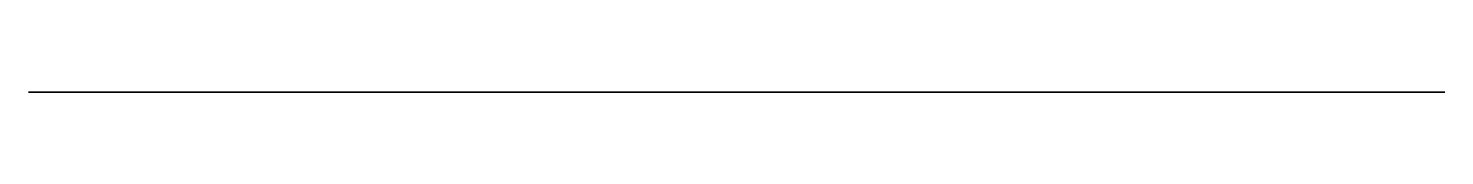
# Model space of a CAD drawing. Header units: centimetres. Extents: x -10.1 to 7.4, y 0 to 0.
import ezdxf

# ---------------------------------------------------------------- set-up
doc = ezdxf.new("R2010")
doc.units = ezdxf.units.CM
doc.header["$MEASUREMENT"] = 0
doc.layers.add('Container_BottomMost v1_Sketch1', color=7, linetype='Continuous')

msp = doc.modelspace()

# ---------------------------------------------------------------- linework, layer by layer
at = {"layer": 'Container_BottomMost v1_Sketch1'}
for p, q in [((-10.103, 0, 2.612), (-10, 0, 3)), ((7.397, 0, 2.612), (-10.103, 0, 2.612)), ((-10, 0, 3), (7.3, 0, 3)), ((7.3, 0, 3), (7.397, 0, 2.612))]:
    msp.add_line(p, q, dxfattribs=at)
msp.add_point((0, 0), dxfattribs=at)

doc.saveas('drawing.dxf')
